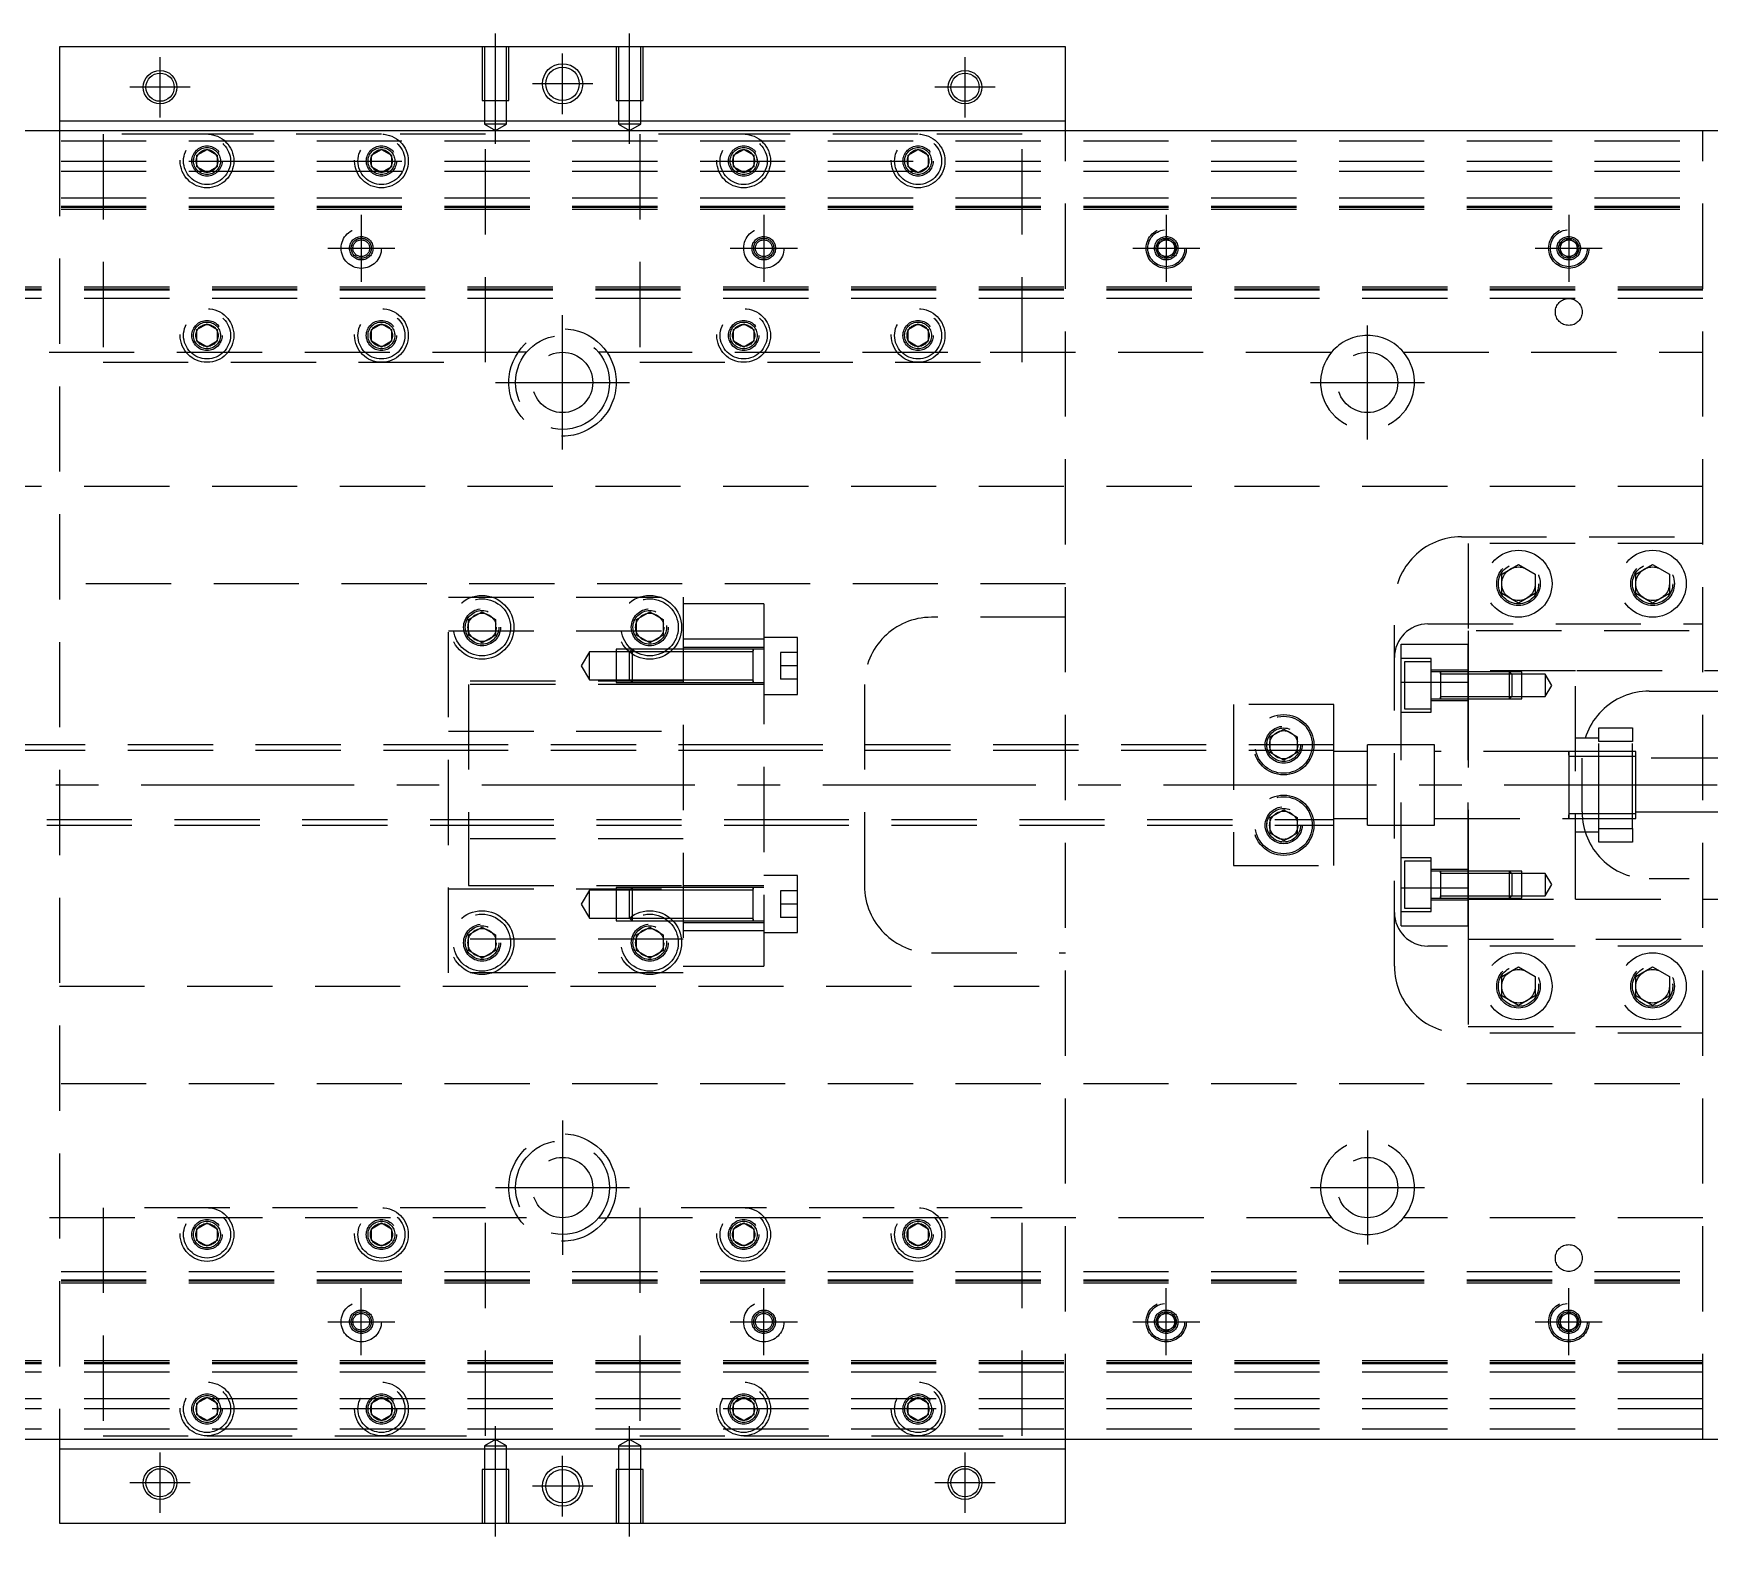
# Model space of a CAD drawing. Extents: x -28 to 553, y -274 to 112.
# Drawn here: x 108.1 to 358, y -112 to 112 of the extents above; entities that cross this region are included whole.
import ezdxf

# ---------------------------------------------------------------- set-up
doc = ezdxf.new("R2010")
doc.units = 0
doc.linetypes.add('CENTER', pattern=[50.8, 31.75, -6.35, 6.35, -6.35])
doc.linetypes.add('DASHED', pattern=[19.05, 12.7, -6.35])
doc.layers.get('0').update_dxf_attribs({"linetype": 'CONTINUOUS'})
doc.layers.add('CENTER', color=1, linetype='CENTER')

msp = doc.modelspace()

# ---------------------------------------------------------------- linework, layer by layer
at = {"color": 7, "linetype": 'CONTINUOUS'}
for p, q in [((112, 110), (112, 99)), ((262, 110), (112, 110)), ((262, 99), (262, 110)), ((371, 97.5), (3, 97.5)), ((112, 99), (262, 99)), ((112, 99), (112, 97.5)), ((262, 97.5), (262, 99)), ((3, -97.5), (371, -97.5)), ((112, -97.5), (112, -99)), ((112, -99), (112, -110)), ((262, -99), (112, -99)), ((262, -99), (262, -97.5)), ((262, -110), (262, -99)), ((112, -110), (262, -110))]:
    msp.add_line(p, q, dxfattribs=at)
at = {"color": 3, "linetype": 'DASHED'}
for p, q in [((175.000006, 110), (175.000006, 102)), ((175.35, 110), (175.35, 102)), ((178.65, 102), (178.65, 110)), ((178.999994, 102), (178.999994, 110)), ((195.000006, 110), (195.000006, 102)), ((195.35, 110), (195.35, 102)), ((198.65, 102), (198.65, 110)), ((198.999994, 102), (198.999994, 110)), ((175.000006, 102), (178.999994, 102)), ((175.35, 102), (175.35, 98.5)), ((178.65, 98.5), (178.65, 102)), ((195.000006, 102), (198.999994, 102)), ((195.35, 102), (195.35, 98.5)), ((198.65, 98.5), (198.65, 102)), ((112, 97.5), (112, -97.5)), ((178.65, 98.5), (175.35, 98.5)), ((175.35, 98.5), (177, 97.547372)), ((177, 97.547372), (178.65, 98.5)), ((198.65, 98.5), (195.35, 98.5)), ((195.35, 98.5), (197, 97.547372)), ((197, 97.547372), (198.65, 98.5)), ((262, -97.5), (262, 97.5)), ((357, -97.5), (357, 97.5)), ((17, 96), (357, 96)), ((134, 97), (118.5, 97)), ((118.5, 97), (118.5, 63)), ((160, 97), (134, 97)), ((175.5, 97), (160, 97)), ((175.5, 63), (175.5, 97)), ((198.5, 97), (198.5, 63)), ((214, 97), (198.5, 97)), ((240, 97), (214, 97)), ((255.5, 97), (240, 97)), ((255.5, 63), (255.5, 97)), ((17, 93), (357, 93)), ((132, 93), (132.030168, 93.346066)), ((132.5, 93.866026), (134, 94.73205)), ((132.5, 92.133974), (132.5, 93.866026)), ((134, 94.73205), (135.5, 93.866026)), ((135.5, 93.866026), (135.5, 92.133974)), ((158, 93), (158.023172, 93.30356)), ((158.5, 93.866026), (160, 94.73205)), ((158.5, 92.133974), (158.5, 93.866026)), ((160, 94.73205), (161.5, 93.866026)), ((161.5, 93.866026), (161.5, 92.133974)), ((212.5, 93.866026), (214, 94.73205)), ((212.5, 92.133974), (212.5, 93.866026)), ((214, 94.73205), (215.5, 93.866026)), ((215.5, 93.866026), (215.5, 92.133974)), ((215.973226, 93.326156), (216, 93)), ((238.5, 93.866026), (240, 94.73205)), ((238.5, 92.133974), (238.5, 93.866026)), ((240, 94.73205), (241.5, 93.866026)), ((241.5, 93.866026), (241.5, 92.133974)), ((241.973226, 93.326156), (242, 93)), ((17, 91.5), (357, 91.5)), ((134, 91.26795), (132.5, 92.133974)), ((135.5, 92.133974), (134, 91.26795)), ((160, 91.26795), (158.5, 92.133974)), ((161.5, 92.133974), (160, 91.26795)), ((214, 91.26795), (212.5, 92.133974)), ((215.5, 92.133974), (214, 91.26795)), ((240, 91.26795), (238.5, 92.133974)), ((241.5, 92.133974), (240, 91.26795)), ((17, 87.5), (357, 87.5)), ((17, 86.247728), (357, 86.247728)), ((17, 86.1147), (357, 86.1147)), ((17, 86.1), (357, 86.1)), ((17, 85.8), (357, 85.8)), ((275.75, 80.721688), (277, 81.443376)), ((275.75, 79.278312), (275.75, 80.721688)), ((277, 81.443376), (278.25, 80.721688)), ((278.25, 80.721688), (278.25, 79.278312)), ((278.477374, 80.25955), (278.5, 80)), ((335.75, 80.721688), (337, 81.443376)), ((335.75, 79.278312), (335.75, 80.721688)), ((337, 81.443376), (338.25, 80.721688)), ((338.25, 80.721688), (338.25, 79.278312)), ((338.477374, 80.25955), (338.5, 80)), ((277, 78.556624), (275.75, 79.278312)), ((278.25, 79.278312), (277, 78.556624)), ((337, 78.556624), (335.75, 79.278312)), ((338.25, 79.278312), (337, 78.556624)), ((357, 74.2), (17, 74.2)), ((357, 73.9), (17, 73.9)), ((357, 73.8853), (17, 73.8853)), ((357, 73.752272), (17, 73.752272)), ((357, 72.5), (17, 72.5)), ((132.5, 67.866026), (134, 68.73205)), ((132.5, 66.133974), (132.5, 67.866026)), ((134, 68.73205), (135.5, 67.866026)), ((135.5, 67.866026), (135.5, 66.133974)), ((158.5, 67.866026), (160, 68.73205)), ((158.5, 66.133974), (158.5, 67.866026)), ((160, 68.73205), (161.5, 67.866026)), ((161.5, 67.866026), (161.5, 66.133974)), ((212.5, 67.866026), (214, 68.73205)), ((212.5, 66.133974), (212.5, 67.866026)), ((214, 68.73205), (215.5, 67.866026)), ((215.5, 67.866026), (215.5, 66.133974)), ((238.5, 67.866026), (240, 68.73205)), ((238.5, 66.133974), (238.5, 67.866026)), ((240, 68.73205), (241.5, 67.866026)), ((241.5, 67.866026), (241.5, 66.133974)), ((134, 65.26795), (132.5, 66.133974)), ((135.5, 66.133974), (134, 65.26795)), ((135.973226, 67.326156), (136, 67)), ((160, 65.26795), (158.5, 66.133974)), ((161.5, 66.133974), (160, 65.26795)), ((161.973226, 67.326156), (162, 67)), ((212, 67), (212.023172, 67.30356)), ((214, 65.26795), (212.5, 66.133974)), ((215.5, 66.133974), (214, 65.26795)), ((238, 67), (238.030168, 67.346066)), ((240, 65.26795), (238.5, 66.133974)), ((241.5, 66.133974), (240, 65.26795)), ((72.361902, 64.5), (180.385622, 64.5)), ((118.5, 63), (175.5, 63)), ((181.638097, 64.5), (180.385622, 64.5)), ((193.614378, 64.5), (192.361903, 64.5)), ((193.614378, 64.5), (301.638098, 64.5)), ((198.5, 63), (255.5, 63)), ((312.361902, 64.5), (357, 64.5)), ((357, 44.5), (17, 44.5)), ((321, 37), (357, 37)), ((357, 36), (322, 36)), ((322, 36), (322, 23)), ((357, 36), (357, 37)), ((327, 31.443376), (329.5, 32.886752)), ((329.5, 32.886752), (332, 31.443376)), ((347, 31.443376), (349.5, 32.886752)), ((349.5, 32.886752), (352, 31.443376)), ((262, 30), (112, 30)), ((326.5, 30), (326.520026, 30.346056)), ((327, 28.556624), (327, 31.443376)), ((332, 31.443376), (332, 28.556624)), ((346.5, 30), (346.520026, 30.346056)), ((347, 28.556624), (347, 31.443376)), ((352, 31.443376), (352, 28.556624)), ((170, 28), (205, 28)), ((170, -28), (170, 28)), ((205, 28), (205, -28)), ((329.5, 27.113248), (327, 28.556624)), ((332, 28.556624), (329.5, 27.113248)), ((349.5, 27.113248), (347, 28.556624)), ((352, 28.556624), (349.5, 27.113248)), ((173, 24.6547), (175, 25.809402)), ((175, 25.809402), (177, 24.6547)), ((198, 24.6547), (200, 25.809402)), ((200, 25.809402), (202, 24.6547)), ((217, 27), (205, 27)), ((217, 27), (217, 21.748564)), ((262, 25), (242, 25)), ((311, -27), (311, 27)), ((170, 23), (205, 23)), ((172.5, 23.5), (172.518502, 23.803588)), ((173, 22.3453), (173, 24.6547)), ((177, 24.6547), (177, 22.3453)), ((198, 22.3453), (198, 24.6547)), ((202, 24.6547), (202, 22.3453)), ((202.483582, 23.786038), (202.5, 23.5)), ((316, 24), (357, 24)), ((374, 23), (322, 23)), ((322, 23), (322, 15.32971)), ((175, 21.190598), (173, 22.3453)), ((177, 22.3453), (175, 21.190598)), ((195, 20.253516), (195, 15.253526)), ((197.4, 20.253516), (195, 20.253516)), ((197.4, 20.25352), (197, 19.85352)), ((197.4, 20.25352), (197.4, 15.25352)), ((205, 20.25352), (197.4, 20.25352)), ((200, 21.190598), (198, 22.3453)), ((202, 22.3453), (200, 21.190598)), ((217, 21.748564), (205, 21.748564)), ((217, 20.50352), (205, 20.50352)), ((215.405, 20.25352), (205, 20.25352)), ((217, 20.25352), (215.395, 20.25352)), ((215.4, 15.253516), (215.4, 20.253526)), ((215.4, 19.85352), (215.4, 20.253526)), ((215.4, 15.253516), (215.4, 20.253526)), ((215.4, 19.996122), (215.4, 20.25352)), ((215.4, 20.25352), (215.4, 19.996072)), ((215.4, 15.51097), (215.4, 19.996122)), ((222, 22.00352), (217, 22.00352)), ((217, 21.748564), (217, -21.748564)), ((222, 13.50352), (222, 22.00352)), ((312, 21), (322, 21)), ((312, 15.32971), (312, 21)), ((322, 15.32971), (322, 21)), ((191, 19.85352), (189.787564, 17.75352)), ((189.787564, 17.75352), (191, 15.65352)), ((191, 15.65352), (191, 19.85352)), ((195, 19.85352), (191, 19.85352)), ((197, 19.85352), (195, 19.85352)), ((197, 15.65352), (197, 19.85352)), ((205, 19.85352), (197, 19.85352)), ((215.4, 19.85352), (205, 19.85352)), ((215.4, 15.65352), (215.4, 19.85352)), ((219.5, 19.75352), (219.5, 17.75352)), ((222, 19.75352), (219.5, 19.75352)), ((222, 17.75352), (219.5, 17.75352)), ((219.5, 17.75352), (219.5, 15.75352)), ((316.5, 18.849242), (312, 18.849242)), ((312.5, 18.349242), (312.5, 11.349242)), ((316.5, 18.349242), (312.5, 18.349242)), ((316.5, 10.849242), (316.5, 18.849242)), ((205, 15.5), (170, 15.5)), ((173, 15), (173, -15)), ((205, 15), (173, 15)), ((191, 15.65352), (195, 15.65352)), ((195, 15.65352), (197, 15.65352)), ((195, 15.253526), (197.4, 15.253526)), ((197, 15.65352), (197.4, 15.25352)), ((197, 15.65352), (205, 15.65352)), ((197.4, 15.253526), (205, 15.253526)), ((197.4, 15.25352), (205, 15.25352)), ((205, 15.65352), (215.4, 15.65352)), ((205, 15.25352), (215.405, 15.25352)), ((205, 15.00352), (217, 15.00352)), ((215.395, 15.25352), (217, 15.25352)), ((215.4, 15.253516), (215.4, 15.65352)), ((215.4, 15.510988), (215.4, 15.25352)), ((215.4, 15.25352), (215.4, 15.51097)), ((222, 15.75352), (219.5, 15.75352)), ((232, 15), (232, -15)), ((312, -15.32971), (312, 15.32971)), ((312, 15.32971), (322, 15.32971)), ((322, 17.099242), (316.5, 17.099242)), ((317.905, 16.849242), (316.5, 16.849242)), ((322, 16.849242), (317.895, 16.849242)), ((317.9, 16.849248), (317.9, 12.849238)), ((317.9, 16.849248), (317.9, 12.849238)), ((317.9, 16.849248), (317.9, 12.849238)), ((317.9, 16.849242), (317.9, 16.63278)), ((317.9, 16.632534), (317.9, 16.849242)), ((317.9, 16.63278), (317.9, 13.065704)), ((322, 16.499242), (317.9, 16.499242)), ((338, 17), (322, 17)), ((338, 17), (322, 17)), ((328.15, 16.849242), (322, 16.849242)), ((328.15, 16.849238), (322, 16.849238)), ((328.5, 16.499242), (322, 16.499242)), ((328.5, 16.499242), (322, 16.499242)), ((322, 15.32971), (322, -15.32971)), ((322, -15.32971), (322, 15.32971)), ((328.15, 12.849242), (328.15, 16.849242)), ((328.5, 16.499242), (328.15, 16.849242)), ((330, 16.849238), (328.15, 16.849238)), ((328.5, 16.499242), (328.5, 13.199242)), ((330, 16.499242), (328.5, 16.499242)), ((330, 12.849248), (330, 16.849238)), ((333.5, 16.499242), (330, 16.499242)), ((333.5, 16.499242), (333.5, 14.849242)), ((334.452628, 14.849242), (333.5, 16.499242)), ((338, -17), (338, 17)), ((389, 17), (338, 17)), ((217, 13.50352), (222, 13.50352)), ((316.5, 12.849242), (317.905, 12.849242)), ((316.5, 12.599242), (322, 12.599242)), ((317.895, 12.849242), (322, 12.849242)), ((317.9, 13.199242), (322, 13.199242)), ((317.9, 12.849242), (317.9, 13.06591)), ((317.9, 13.065704), (317.9, 12.849242)), ((322, 13.199242), (328.5, 13.199242)), ((322, 13.199242), (328.5, 13.199242)), ((322, 12.849248), (328.15, 12.849248)), ((322, 12.849242), (328.15, 12.849242)), ((328.15, 12.849242), (328.5, 13.199242)), ((328.15, 12.849248), (330, 12.849248)), ((328.5, 13.199242), (330, 13.199242)), ((330, 13.199242), (333.5, 13.199242)), ((333.5, 14.849242), (333.5, 13.199242)), ((333.5, 13.199242), (334.452628, 14.849242)), ((349, 14), (374, 14)), ((287, 12), (287, -12)), ((302, 12), (287, 12)), ((302, 6), (302, 12)), ((312, 10.849242), (316.5, 10.849242)), ((312.5, 11.349242), (316.5, 11.349242)), ((170, 8), (205, 8)), ((292.5, 7.1547), (294.5, 8.309402)), ((294.5, 8.309402), (296.5, 7.1547)), ((341.5, 8.5), (346.5, 8.5)), ((341.5, 6.5), (341.5, 8.5)), ((346.5, 8.5), (346.5, 6.5)), ((173, 6), (72, 6)), ((173, 5.125), (72, 5.125)), ((217, 6), (173, 6)), ((217, 5.999994), (173, 5.999994)), ((217, 5.125), (173, 5.125)), ((217, 5.125), (173, 5.125)), ((302, 6), (217, 6)), ((302, 5.125), (217, 5.125)), ((292, 6), (292.018502, 6.303588)), ((292.5, 4.8453), (292.5, 7.1547)), ((296.5, 7.1547), (296.5, 4.8453)), ((302, -6), (302, 6)), ((307, 5), (302, 5)), ((307, -6), (307, 6)), ((312, 6), (307, 6)), ((317, 6), (312, 6)), ((317, 6), (312, 6)), ((317, -6), (317, 6)), ((317, -6), (317, 6)), ((337.005, 5), (317, 5)), ((336.995, 5), (317, 5)), ((346.5, 5), (336.995, 5)), ((337.005, 5), (336.995, 5)), ((337, 5.000006), (337, -5.000006)), ((337, 5.000006), (337, -5.000006)), ((337, 4.43509), (337, 5)), ((337, 5), (337, 4.435078)), ((346.5, 5), (337.005, 5)), ((341.5, 7), (338, 7)), ((346.5, 6.5), (341.5, 6.5)), ((341.5, -6.5), (341.5, 6.5)), ((346.5, -6.5), (346.5, 6.5)), ((347, 5), (346.5, 5)), ((347, -5), (347, 5)), ((294.5, 3.690598), (292.5, 4.8453)), ((296.5, 4.8453), (294.5, 3.690598)), ((337, 4.435078), (337, -4.43509)), ((347, 4.25), (337, 4.25)), ((339, -4), (339, 4)), ((362, 4), (347, 4)), ((292.5, -4.8453), (294.5, -3.690598)), ((292.5, -7.1547), (292.5, -4.8453)), ((294.5, -3.690598), (296.5, -4.8453)), ((296.5, -4.8453), (296.5, -7.1547)), ((337, -4.25), (347, -4.25)), ((337, -5), (337, -4.435078)), ((337, -4.43509), (337, -5)), ((347, -4), (362, -4)), ((72, -5.125), (173, -5.125)), ((72, -6), (173, -6)), ((173, -5.125), (217, -5.125)), ((173, -5.125), (217, -5.125)), ((173, -5.999994), (217, -5.999994)), ((173, -6), (217, -6)), ((217, -5.125), (302, -5.125)), ((217, -6), (302, -6)), ((292, -6), (292.018502, -5.696412)), ((294.5, -8.309402), (292.5, -7.1547)), ((296.5, -7.1547), (294.5, -8.309402)), ((302, -5), (307, -5)), ((302, -12), (302, -6)), ((307, -6), (312, -6)), ((312, -6), (317, -6)), ((312, -6), (317, -6)), ((317, -5), (337.005, -5)), ((317, -5), (336.995, -5)), ((336.995, -5), (346.5, -5)), ((336.995, -5), (337.005, -5)), ((337.005, -5), (346.5, -5)), ((338, -7), (341.5, -7)), ((341.5, -6.5), (346.5, -6.5)), ((341.5, -8.5), (341.5, -6.5)), ((346.5, -5), (347, -5)), ((346.5, -6.5), (346.5, -8.5)), ((205, -8), (170, -8)), ((346.5, -8.5), (341.5, -8.5)), ((287, -12), (302, -12)), ((316.5, -10.849242), (312, -10.849242)), ((312.5, -11.349242), (312.5, -18.349242)), ((316.5, -11.349242), (312.5, -11.349242)), ((316.5, -18.849242), (316.5, -10.849242)), ((222, -13.50352), (217, -13.50352)), ((222, -22.00352), (222, -13.50352)), ((322, -12.599242), (316.5, -12.599242)), ((317.905, -12.849242), (316.5, -12.849242)), ((322, -12.849244), (317.895, -12.849242)), ((317.9, -12.849238), (317.9, -16.849248)), ((317.9, -12.849238), (317.9, -16.849248)), ((317.9, -12.849242), (317.9, -13.065704)), ((317.9, -13.06595), (317.9, -12.849242)), ((317.9, -13.065704), (317.9, -16.63278)), ((322, -13.199242), (317.9, -13.199242)), ((328.15, -12.849242), (322, -12.849244)), ((328.15, -12.849248), (322, -12.849248)), ((328.5, -13.199242), (322, -13.199242)), ((328.5, -13.199242), (322, -13.199242)), ((328.15, -16.849242), (328.15, -12.849242)), ((328.5, -13.199242), (328.15, -12.849242)), ((330, -12.849248), (328.15, -12.849248)), ((328.5, -13.199242), (328.5, -16.499242)), ((330, -13.199242), (328.5, -13.199242)), ((330, -16.849238), (330, -12.849248)), ((333.5, -13.199242), (330, -13.199242)), ((333.5, -13.199242), (333.5, -16.499242)), ((334.452628, -14.849242), (333.5, -13.199242)), ((333.5, -16.499242), (334.452628, -14.849242)), ((374, -14), (349, -14)), ((170, -15.5), (205, -15.5)), ((173, -15), (205, -15)), ((191, -15.65352), (189.787564, -17.75352)), ((191, -19.85352), (191, -15.65352)), ((195, -15.65352), (191, -15.65352)), ((195, -15.253526), (195, -20.253516)), ((197.4, -15.253526), (195, -15.253526)), ((197, -15.65352), (195, -15.65352)), ((197.4, -15.25352), (197, -15.65352)), ((197, -19.85352), (197, -15.65352)), ((205, -15.65352), (197, -15.65352)), ((197.4, -15.25352), (197.4, -20.25352)), ((205, -15.25352), (197.4, -15.25352)), ((217, -15.00352), (205, -15.00352)), ((215.405, -15.25352), (205, -15.25352)), ((215.4, -15.65352), (205, -15.65352)), ((217, -15.25352), (215.395, -15.25352)), ((215.4, -20.25267), (215.4, -15.253516)), ((215.4, -15.51092), (215.4, -15.25352)), ((215.4, -15.25352), (215.4, -15.51097)), ((215.4, -19.996072), (215.4, -15.51092)), ((219.5, -15.75352), (219.5, -17.75352)), ((222, -15.75352), (219.5, -15.75352)), ((312, -15.32971), (322, -15.32971)), ((312, -21), (312, -15.32971)), ((316.5, -16.849242), (317.905, -16.849242)), ((316.5, -17.099242), (322, -17.099242)), ((317.895, -16.849242), (322, -16.84924)), ((317.9, -16.499242), (322, -16.499242)), ((317.9, -16.849242), (317.9, -16.632574)), ((317.9, -16.63278), (317.9, -16.849242)), ((322, -15.32971), (322, -23)), ((322, -21), (322, -15.32971)), ((322, -16.499242), (328.5, -16.499242)), ((322, -16.499242), (328.5, -16.499242)), ((322, -16.849238), (328.15, -16.849238)), ((322, -16.84924), (328.15, -16.849242)), ((322, -17), (338, -17)), ((322, -17), (338, -17)), ((328.15, -16.849242), (328.5, -16.499242)), ((328.15, -16.849238), (330, -16.849238)), ((328.5, -16.499242), (330, -16.499242)), ((330, -16.499242), (333.5, -16.499242)), ((338, -17), (389, -17)), ((189.787564, -17.75352), (191, -19.85352)), ((191, -19.85352), (195, -19.85352)), ((195, -19.85352), (197, -19.85352)), ((197, -19.85352), (197.4, -20.25352)), ((197, -19.85352), (205, -19.85352)), ((205, -19.85352), (215.4, -19.85352)), ((219.5, -17.75352), (219.5, -19.75352)), ((222, -17.75352), (219.5, -17.75352)), ((222, -19.75352), (219.5, -19.75352)), ((312, -18.849242), (316.5, -18.849242)), ((312.5, -18.349242), (316.5, -18.349242)), ((173, -22.3453), (175, -21.190598)), ((173, -24.6547), (173, -22.3453)), ((175, -21.190598), (177, -22.3453)), ((177, -22.3453), (177, -24.6547)), ((195, -20.253516), (197.4, -20.253516)), ((197.4, -20.25352), (205, -20.25352)), ((198, -22.3453), (200, -21.190598)), ((198, -24.6547), (198, -22.3453)), ((200, -21.190598), (202, -22.3453)), ((202, -22.3453), (202, -24.6547)), ((205, -20.25352), (215.405, -20.25352)), ((205, -20.50352), (217, -20.50352)), ((217, -21.748564), (205, -21.748564)), ((215.395, -20.25352), (217, -20.25352)), ((215.4, -19.996054), (215.4, -20.25352)), ((215.4, -20.25352), (215.4, -19.996072)), ((215.4, -20.253526), (215.4, -20.25267)), ((217, -21.748564), (217, -27)), ((217, -22.00352), (222, -22.00352)), ((312, -21), (322, -21)), ((205, -23), (170, -23)), ((172.5, -23.5), (172.518502, -23.196412)), ((175, -25.809402), (173, -24.6547)), ((177, -24.6547), (175, -25.809402)), ((200, -25.809402), (198, -24.6547)), ((202, -24.6547), (200, -25.809402)), ((202.483582, -23.213962), (202.5, -23.5)), ((357, -24), (316, -24)), ((322, -23), (374, -23)), ((322, -23), (322, -36)), ((205, -27), (217, -27)), ((242, -25), (262, -25)), ((327, -28.556624), (329.5, -27.113248)), ((329.5, -27.113248), (332, -28.556624)), ((347, -28.556624), (349.5, -27.113248)), ((349.5, -27.113248), (352, -28.556624)), ((205, -28), (170, -28)), ((327, -31.443376), (327, -28.556624)), ((332, -28.556624), (332, -31.443376)), ((332.477798, -29.635694), (332.5, -30)), ((347, -31.443376), (347, -28.556624)), ((352, -28.556624), (352, -31.443376)), ((352.477798, -29.635694), (352.5, -30)), ((112, -30), (262, -30)), ((329.5, -32.886752), (327, -31.443376)), ((332, -31.443376), (329.5, -32.886752)), ((349.5, -32.886752), (347, -31.443376)), ((352, -31.443376), (349.5, -32.886752)), ((357, -37), (321, -37)), ((322, -36), (357, -36)), ((17, -44.5), (357, -44.5)), ((180.385622, -64.5), (72.361902, -64.5)), ((175.5, -63), (118.5, -63)), ((118.5, -63), (118.5, -97)), ((175.5, -97), (175.5, -63)), ((181.638097, -64.5), (180.385622, -64.5)), ((192.361903, -64.5), (193.614378, -64.5)), ((301.638098, -64.5), (193.614378, -64.5)), ((198.5, -63), (198.5, -97)), ((255.5, -63), (198.5, -63)), ((255.5, -97), (255.5, -63)), ((357, -64.5), (312.361902, -64.5)), ((132.5, -66.133974), (134, -65.26795)), ((132.5, -67.866026), (132.5, -66.133974)), ((134, -65.26795), (135.5, -66.133974)), ((135.5, -66.133974), (135.5, -67.866026)), ((135.973226, -66.673844), (136, -67)), ((158, -67), (158.023172, -66.69644)), ((158.5, -66.133974), (160, -65.26795)), ((158.5, -67.866026), (158.5, -66.133974)), ((160, -65.26795), (161.5, -66.133974)), ((161.5, -66.133974), (161.5, -67.866026)), ((212, -67), (212.023172, -66.69644)), ((212.5, -66.133974), (214, -65.26795)), ((212.5, -67.866026), (212.5, -66.133974)), ((214, -65.26795), (215.5, -66.133974)), ((215.5, -66.133974), (215.5, -67.866026)), ((238, -67), (238.030168, -66.653934)), ((238.5, -66.133974), (240, -65.26795)), ((238.5, -67.866026), (238.5, -66.133974)), ((240, -65.26795), (241.5, -66.133974)), ((241.5, -66.133974), (241.5, -67.866026)), ((134, -68.73205), (132.5, -67.866026)), ((135.5, -67.866026), (134, -68.73205)), ((160, -68.73205), (158.5, -67.866026)), ((161.5, -67.866026), (160, -68.73205)), ((214, -68.73205), (212.5, -67.866026)), ((215.5, -67.866026), (214, -68.73205)), ((240, -68.73205), (238.5, -67.866026)), ((241.5, -67.866026), (240, -68.73205)), ((17, -72.5), (357, -72.5)), ((17, -73.752272), (357, -73.752272)), ((17, -73.8853), (357, -73.8853)), ((17, -73.9), (357, -73.9)), ((17, -74.2), (357, -74.2)), ((357, -73.752272), (357, -72.5)), ((275.5, -80), (275.516134, -79.78059)), ((275.75, -79.278312), (277, -78.556624)), ((275.75, -80.721688), (275.75, -79.278312)), ((277, -78.556624), (278.25, -79.278312)), ((278.25, -79.278312), (278.25, -80.721688)), ((335.5, -80), (335.516134, -79.78059)), ((335.75, -79.278312), (337, -78.556624)), ((335.75, -80.721688), (335.75, -79.278312)), ((337, -78.556624), (338.25, -79.278312)), ((338.25, -79.278312), (338.25, -80.721688)), ((277, -81.443376), (275.75, -80.721688)), ((278.25, -80.721688), (277, -81.443376)), ((337, -81.443376), (335.75, -80.721688)), ((338.25, -80.721688), (337, -81.443376)), ((357, -85.8), (17, -85.8)), ((357, -86.1), (17, -86.1)), ((357, -86.1147), (17, -86.1147)), ((357, -86.247728), (17, -86.247728)), ((357, -87.5), (17, -87.5)), ((357, -91.5), (17, -91.5)), ((132.5, -92.133974), (134, -91.26795)), ((132.5, -93.866026), (132.5, -92.133974)), ((134, -91.26795), (135.5, -92.133974)), ((135.5, -92.133974), (135.5, -93.866026)), ((158.5, -92.133974), (160, -91.26795)), ((158.5, -93.866026), (158.5, -92.133974)), ((160, -91.26795), (161.5, -92.133974)), ((161.5, -92.133974), (161.5, -93.866026)), ((212.5, -92.133974), (214, -91.26795)), ((212.5, -93.866026), (212.5, -92.133974)), ((214, -91.26795), (215.5, -92.133974)), ((215.5, -92.133974), (215.5, -93.866026)), ((238.5, -92.133974), (240, -91.26795)), ((238.5, -93.866026), (238.5, -92.133974)), ((240, -91.26795), (241.5, -92.133974)), ((241.5, -92.133974), (241.5, -93.866026)), ((357, -93), (17, -93)), ((134, -94.73205), (132.5, -93.866026)), ((135.5, -93.866026), (134, -94.73205)), ((135.973226, -92.673844), (136, -93)), ((158, -93), (158.023172, -92.69644)), ((160, -94.73205), (158.5, -93.866026)), ((161.5, -93.866026), (160, -94.73205)), ((212, -93), (212.023172, -92.69644)), ((214, -94.73205), (212.5, -93.866026)), ((215.5, -93.866026), (214, -94.73205)), ((238, -93), (238.030168, -92.653934)), ((240, -94.73205), (238.5, -93.866026)), ((241.5, -93.866026), (240, -94.73205)), ((357, -96), (17, -96)), ((118.5, -97), (134, -97)), ((134, -97), (160, -97)), ((160, -97), (175.5, -97)), ((198.5, -97), (214, -97)), ((214, -97), (240, -97)), ((240, -97), (255.5, -97)), ((177, -97.547372), (175.35, -98.5)), ((175.35, -98.5), (177, -98.5)), ((175.35, -98.5), (175.35, -102)), ((178.65, -98.5), (177, -97.547372)), ((177, -98.5), (178.65, -98.5)), ((178.65, -102), (178.65, -98.5)), ((197, -97.547372), (195.35, -98.5)), ((195.35, -98.5), (197, -98.5)), ((195.35, -98.5), (195.35, -102)), ((198.65, -98.5), (197, -97.547372)), ((197, -98.5), (198.65, -98.5)), ((198.65, -102), (198.65, -98.5)), ((178.999994, -102), (175.000006, -102)), ((175.000006, -102), (175.000006, -110)), ((175.35, -102), (175.35, -110)), ((178.65, -110), (178.65, -102)), ((178.999994, -110), (178.999994, -102)), ((198.999994, -102), (195.000006, -102)), ((195.000006, -102), (195.000006, -110)), ((195.35, -102), (195.35, -110)), ((198.65, -110), (198.65, -102)), ((198.999994, -110), (198.999994, -102))]:
    msp.add_line(p, q, dxfattribs=at)
at = {"color": 7, "linetype": 'CONTINUOUS'}
for centre, radius in [((187, 104.5), 3), ((127, 104), 2.1), ((187, 104.5), 2.5), ((247, 104), 2.1), ((127, -104), 2.1), ((187, -104.5), 3), ((187, -104.5), 2.5), ((247, -104), 2.1)]:
    msp.add_circle(centre, radius, dxfattribs=at)
at = {"color": 3, "linetype": 'CONTINUOUS'}
for centre in [(127, 104), (247, 104), (127, -104), (247, -104)]:
    msp.add_circle(centre, 2.5, dxfattribs=at)
at = {"color": 3, "linetype": 'DASHED'}
for centre, radius in [((134, 93), 4), ((134, 93), 3.5), ((134, 93), 2.25), ((134, 93), 2), ((160, 93), 4), ((160, 93), 3.5), ((160, 93), 2.25), ((160, 93), 2), ((214, 93), 4), ((214, 93), 3.5), ((214, 93), 2.25), ((214, 93), 2), ((240, 93), 4), ((240, 93), 3.5), ((240, 93), 2.25), ((240, 93), 2), ((157, 80), 3), ((217, 80), 3), ((277, 80), 3), ((277, 80), 2.75), ((337, 80), 3), ((337, 80), 2.75), ((157, 80), 1.75), ((157, 80), 1.5), ((157, 80), 1.25), ((217, 80), 1.75), ((217, 80), 1.5), ((217, 80), 1.25), ((277, 80), 1.75), ((277, 80), 1.5), ((277, 80), 1.25), ((337, 80), 1.75), ((337, 80), 1.5), ((337, 80), 1.25), ((337, 70.5), 2), ((134, 67), 4), ((134, 67), 3.5), ((160, 67), 4), ((160, 67), 3.5), ((214, 67), 4), ((214, 67), 3.5), ((240, 67), 4), ((240, 67), 3.5), ((134, 67), 2.25), ((134, 67), 2), ((134, 67), 1.65), ((160, 67), 2.25), ((160, 67), 2), ((160, 67), 1.65), ((187, 60), 8), ((214, 67), 2.25), ((214, 67), 2), ((214, 67), 1.65), ((240, 67), 2.25), ((240, 67), 2), ((240, 67), 1.65), ((187, 60), 7), ((187, 60), 4.5), ((307, 60), 4.5), ((329.5, 30), 5), ((349.5, 30), 5), ((329.5, 30), 3.25), ((329.5, 30), 3), ((329.5, 30), 2.5), ((349.5, 30), 3.25), ((349.5, 30), 3), ((349.5, 30), 2.5), ((175, 23.5), 4.75), ((175, 23.5), 4.25), ((200, 23.5), 4.75), ((200, 23.5), 4.25), ((175, 23.5), 2.75), ((175, 23.5), 2.5), ((175, 23.5), 2.1), ((200, 23.5), 2.75), ((200, 23.5), 2.5), ((200, 23.5), 2.1), ((294.5, 6), 4.5), ((294.5, 6), 4.25), ((294.5, 6), 2.75), ((294.5, 6), 2.5), ((294.5, 6), 2.1), ((294.5, -6), 4.5), ((294.5, -6), 4.25), ((294.5, -6), 2.75), ((294.5, -6), 2.5), ((294.5, -6), 2.1), ((175, -23.5), 4.75), ((175, -23.5), 4.25), ((200, -23.5), 4.75), ((200, -23.5), 4.25), ((175, -23.5), 2.75), ((175, -23.5), 2.5), ((175, -23.5), 2.1), ((200, -23.5), 2.75), ((200, -23.5), 2.5), ((200, -23.5), 2.1), ((329.5, -30), 5), ((329.5, -30), 3.25), ((329.5, -30), 3), ((349.5, -30), 5), ((349.5, -30), 3.25), ((349.5, -30), 3), ((329.5, -30), 2.5), ((349.5, -30), 2.5), ((187, -60), 8), ((187, -60), 7), ((187, -60), 4.5), ((307, -60), 4.5), ((134, -67), 4), ((134, -67), 3.5), ((134, -67), 2.25), ((160, -67), 4), ((160, -67), 3.5), ((160, -67), 2.25), ((214, -67), 4), ((214, -67), 3.5), ((214, -67), 2.25), ((240, -67), 4), ((240, -67), 3.5), ((240, -67), 2.25), ((134, -67), 2), ((134, -67), 1.65), ((160, -67), 2), ((160, -67), 1.65), ((214, -67), 2), ((214, -67), 1.65), ((240, -67), 2), ((240, -67), 1.65), ((337, -70.5), 2), ((157, -80), 3), ((217, -80), 3), ((277, -80), 3), ((277, -80), 2.75), ((337, -80), 3), ((337, -80), 2.75), ((157, -80), 1.75), ((157, -80), 1.5), ((157, -80), 1.25), ((217, -80), 1.75), ((217, -80), 1.5), ((217, -80), 1.25), ((277, -80), 1.75), ((277, -80), 1.5), ((277, -80), 1.25), ((337, -80), 1.75), ((337, -80), 1.5), ((337, -80), 1.25), ((134, -93), 4), ((134, -93), 3.5), ((160, -93), 4), ((160, -93), 3.5), ((214, -93), 4), ((214, -93), 3.5), ((240, -93), 4), ((240, -93), 3.5), ((134, -93), 2.25), ((134, -93), 2), ((160, -93), 2.25), ((160, -93), 2), ((214, -93), 2.25), ((214, -93), 2), ((240, -93), 2.25), ((240, -93), 2)]:
    msp.add_circle(centre, radius, dxfattribs=at)
for centre, radius, start, end in [((134, 93), 1.65, 155.380023, 180), ((134, 93), 1.65, 180, 204.619977), ((134, 93), 1.65, 144.619977, 155.380023), ((134, 93), 1.65, 95.380023, 144.619977), ((134, 93), 1.65, 84.619977, 95.380023), ((134, 93), 1.65, 35.380023, 84.619977), ((134, 93), 1.65, 24.619977, 35.380023), ((134, 93), 1.65, 335.380023, 24.619977), ((160, 93), 1.65, 155.380023, 180), ((160, 93), 1.65, 180, 204.619977), ((160, 93), 1.65, 144.619977, 155.380023), ((160, 93), 1.65, 95.380023, 144.619977), ((160, 93), 1.65, 84.619977, 95.380023), ((160, 93), 1.65, 35.380023, 84.619977), ((160, 93), 1.65, 24.619977, 35.380023), ((160, 93), 1.65, 335.380023, 24.619977), ((214, 93), 1.65, 155.380023, 180), ((214, 93), 1.65, 180, 204.619977), ((214, 93), 1.65, 144.619977, 155.380023), ((214, 93), 1.65, 95.380023, 144.619977), ((214, 93), 1.65, 84.619977, 95.380023), ((214, 93), 1.65, 35.380023, 84.619977), ((214, 93), 1.65, 24.619977, 35.380023), ((214, 93), 1.65, 335.380023, 24.619977), ((240, 93), 1.65, 155.380023, 180), ((240, 93), 1.65, 180, 204.619977), ((240, 93), 1.65, 144.619977, 155.380023), ((240, 93), 1.65, 95.380023, 144.619977), ((240, 93), 1.65, 84.619977, 95.380023), ((240, 93), 1.65, 35.380023, 84.619977), ((240, 93), 1.65, 24.619977, 35.380023), ((240, 93), 1.65, 335.380023, 24.619977), ((134, 93), 1.65, 204.619977, 215.380023), ((134, 93), 1.65, 215.380023, 264.619977), ((134, 93), 1.65, 264.619977, 275.380023), ((134, 93), 1.65, 275.380023, 324.619977), ((134, 93), 1.65, 324.619977, 335.380023), ((160, 93), 1.65, 204.619977, 215.380023), ((160, 93), 1.65, 215.380023, 264.619977), ((160, 93), 1.65, 264.619977, 275.380023), ((160, 93), 1.65, 275.380023, 324.619977), ((160, 93), 1.65, 324.619977, 335.380023), ((214, 93), 1.65, 204.619977, 215.380023), ((214, 93), 1.65, 215.380023, 264.619977), ((214, 93), 1.65, 264.619977, 275.380023), ((214, 93), 1.65, 275.380023, 324.619977), ((214, 93), 1.65, 324.619977, 335.380023), ((240, 93), 1.65, 204.619977, 215.380023), ((240, 93), 1.65, 215.380023, 264.619977), ((240, 93), 1.65, 264.619977, 275.380023), ((240, 93), 1.65, 275.380023, 324.619977), ((240, 93), 1.65, 324.619977, 335.380023), ((307, 60), 7, 40.005201, 139.994799), ((307, 60), 7, 139.994799, 40.005201), ((321, 27), 10, 90, 180), ((242, 15), 10, 90, 180), ((316, 19), 5, 90, 180), ((349, 4), 10, 90, 180), ((349, -4), 10, 180, 270), ((242, -15), 10, 180, 270), ((316, -19), 5, 180, 270), ((321, -27), 10, 180, 270), ((307, -60), 7, 319.994799, 220.005201), ((307, -60), 7, 220.005201, 319.994799), ((134, -93), 1.65, 155.380023, 180), ((134, -93), 1.65, 144.619977, 155.380023), ((134, -93), 1.65, 95.380023, 144.619977), ((134, -93), 1.65, 84.619977, 95.380023), ((134, -93), 1.65, 35.380023, 84.619977), ((134, -93), 1.65, 24.619977, 35.380023), ((134, -93), 1.65, 335.380023, 24.619977), ((160, -93), 1.65, 155.380023, 180), ((160, -93), 1.65, 144.619977, 155.380023), ((160, -93), 1.65, 95.380023, 144.619977), ((160, -93), 1.65, 84.619977, 95.380023), ((160, -93), 1.65, 35.380023, 84.619977), ((160, -93), 1.65, 24.619977, 35.380023), ((160, -93), 1.65, 335.380023, 24.619977), ((214, -93), 1.65, 155.380023, 180), ((214, -93), 1.65, 144.619977, 155.380023), ((214, -93), 1.65, 95.380023, 144.619977), ((214, -93), 1.65, 84.619977, 95.380023), ((214, -93), 1.65, 35.380023, 84.619977), ((214, -93), 1.65, 24.619977, 35.380023), ((214, -93), 1.65, 335.380023, 24.619977), ((240, -93), 1.65, 155.380023, 180), ((240, -93), 1.65, 144.619977, 155.380023), ((240, -93), 1.65, 95.380023, 144.619977), ((240, -93), 1.65, 84.619977, 95.380023), ((240, -93), 1.65, 35.380023, 84.619977), ((240, -93), 1.65, 24.619977, 35.380023), ((240, -93), 1.65, 335.380023, 24.619977), ((134, -93), 1.65, 180, 204.619977), ((134, -93), 1.65, 204.619977, 215.380023), ((134, -93), 1.65, 215.380023, 264.619977), ((134, -93), 1.65, 264.619977, 275.380023), ((134, -93), 1.65, 275.380023, 324.619977), ((134, -93), 1.65, 324.619977, 335.380023), ((160, -93), 1.65, 180, 204.619977), ((160, -93), 1.65, 204.619977, 215.380023), ((160, -93), 1.65, 215.380023, 264.619977), ((160, -93), 1.65, 264.619977, 275.380023), ((160, -93), 1.65, 275.380023, 324.619977), ((160, -93), 1.65, 324.619977, 335.380023), ((214, -93), 1.65, 180, 204.619977), ((214, -93), 1.65, 204.619977, 215.380023), ((214, -93), 1.65, 215.380023, 264.619977), ((214, -93), 1.65, 264.619977, 275.380023), ((214, -93), 1.65, 275.380023, 324.619977), ((214, -93), 1.65, 324.619977, 335.380023), ((240, -93), 1.65, 180, 204.619977), ((240, -93), 1.65, 204.619977, 215.380023), ((240, -93), 1.65, 215.380023, 264.619977), ((240, -93), 1.65, 264.619977, 275.380023), ((240, -93), 1.65, 275.380023, 324.619977), ((240, -93), 1.65, 324.619977, 335.380023)]:
    msp.add_arc(centre, radius, start, end, dxfattribs=at)
at = {"layer": 'CENTER', "color": 1, "linetype": 'CENTER'}
for p, q in [((177, 95.547372), (177, 112)), ((197, 95.547372), (197, 112)), ((127, 99.5), (127, 108.5)), ((187, 100), (187, 109)), ((247, 99.5), (247, 108.5)), ((131.5, 104), (122.5, 104)), ((191.5, 104.5), (182.5, 104.5)), ((251.5, 104), (242.5, 104)), ((157, 85), (157, 75)), ((217, 85), (217, 75)), ((277, 85), (277, 75)), ((337, 85), (337, 75)), ((152, 80), (162, 80)), ((212, 80), (222, 80)), ((272, 80), (282, 80)), ((332, 80), (342, 80)), ((187, 50), (187, 70)), ((307, 51.5), (307, 68.5)), ((177, 60), (197, 60)), ((298.5, 60), (315.5, 60)), ((-28.21745, 0), (407.622347, 0)), ((187, -50), (187, -70)), ((307, -51.5), (307, -68.5)), ((177, -60), (197, -60)), ((298.5, -60), (315.5, -60)), ((157, -85), (157, -75)), ((217, -85), (217, -75)), ((277, -85), (277, -75)), ((337, -85), (337, -75)), ((152, -80), (162, -80)), ((212, -80), (222, -80)), ((272, -80), (282, -80)), ((332, -80), (342, -80)), ((177, -112), (177, -95.547372)), ((197, -112), (197, -95.547372)), ((127, -108.5), (127, -99.5)), ((247, -108.5), (247, -99.5)), ((187, -109), (187, -100)), ((131.5, -104), (122.5, -104)), ((191.5, -104.5), (182.5, -104.5)), ((251.5, -104), (242.5, -104))]:
    msp.add_line(p, q, dxfattribs=at)

doc.saveas('drawing.dxf')
